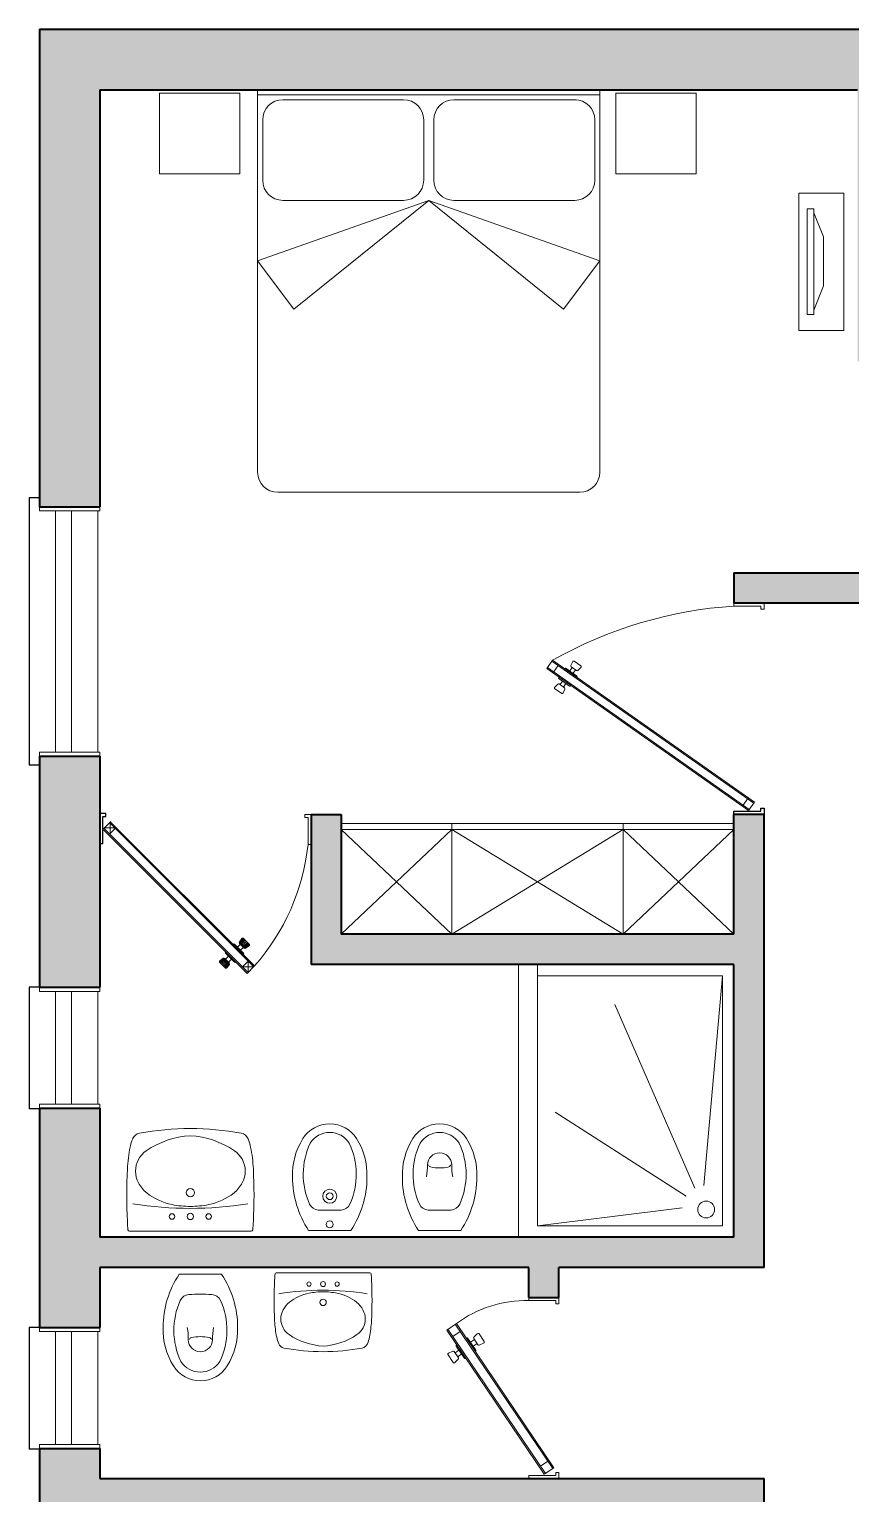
# Model space of a CAD drawing. Header units: inches. Extents: x 20.7 to 35, y 8 to 22.
# Drawn here: x 20.72 to 24.8, y 14.63 to 21.91 of the extents above; entities that cross this region are included whole.
import ezdxf

# ---------------------------------------------------------------- set-up
doc = ezdxf.new("R2010")
doc.units = ezdxf.units.IN
doc.header["$MEASUREMENT"] = 0
doc.layers.add('4', color=252, linetype='Continuous')
doc.layers.add('6', color=251, linetype='Continuous')
for name, color, linetype, lineweight in [('DOOR WINDOW 1 50', 251, 'Continuous', 9), ('FURNITURE D 1 50', 252, 'Continuous', 13), ('WALL 1 50', 250, 'Continuous', 40)]:
    doc.layers.add(name, color=color, linetype=linetype, lineweight=lineweight)

msp = doc.modelspace()

# ---------------------------------------------------------------- hatches: boundary and pattern name
at = {"layer": 'WALL 1 50'}
h = msp.add_hatch(color=256, dxfattribs=at)
h.dxf.hatch_style = 1
h.paths.add_polyline_path([(25.4196, 21.9096), (20.7696, 21.9096), (20.7696, 19.5378), (21.0696, 19.5378), (21.0696, 21.6096), (24.8349, 21.6096), (24.8349, 20.2596), (24.9849, 20.2596), (24.9849, 21.6096), (25.4196, 21.6096)])
h.paths.add_polyline_path([(28.5696, 21.9096), (26.7696, 21.9096), (26.7696, 21.6096), (27.5946, 21.6096), (27.5946, 18.7589), (27.4559, 18.7589), (27.4559, 18.6089), (27.8833, 18.6089), (27.8833, 18.7589), (27.7446, 18.7589), (27.7446, 21.6096), (28.5696, 21.6096)])
h.paths.add_polyline_path([(34.8696, 21.9096), (29.9196, 21.9096), (29.9196, 21.6096), (30.9696, 21.6096), (30.9696, 19.0596), (31.1196, 19.0596), (31.1196, 19.2096), (31.1196, 21.6096), (34.5696, 21.6096), (34.5696, 19.9437), (34.8696, 19.9437)])
h.paths.add_polyline_path([(29.7796, 18.7589), (29.7796, 19.0596), (29.9196, 19.0596), (29.9196, 19.2096), (29.6296, 19.2096), (29.6296, 18.7589), (29.0683, 18.7589), (29.0683, 18.6089), (29.6296, 18.6089), (29.6296, 18.2768), (29.7796, 18.2768)])
h.paths.add_polyline_path([(31.7196, 18.0096), (30.9696, 18.0096), (30.9696, 15.0096), (34.5696, 15.0096), (34.5696, 14.2937), (34.8696, 14.2937), (34.8696, 17.0601), (34.5696, 17.0601), (34.5696, 15.1596), (32.7696, 15.1596), (32.7696, 16.2096), (33.3696, 16.2096), (33.3696, 16.3596), (32.7696, 16.3596), (32.7696, 17.8596), (33.5196, 17.8596), (33.5196, 18.0096), (32.6196, 18.0096), (32.6196, 15.1609), (31.1196, 15.1609), (31.1196, 17.8596), (31.7196, 17.8596)])
h.paths.add_polyline_path([(34.8696, 18.4037), (34.5696, 18.4037), (34.5696, 17.7682), (34.8696, 17.7682)])
h.paths.add_polyline_path([(21.0696, 18.2978), (20.7696, 18.2978), (20.7696, 17.1502), (21.0696, 17.1502)])
h.paths.add_polyline_path([(21.0696, 16.5502), (20.7696, 16.5502), (20.7696, 15.9096), (20.7696, 15.4596), (21.0696, 15.4596), (21.0696, 15.759), (23.2011, 15.759), (23.2011, 15.609), (23.3511, 15.609), (23.3511, 15.759), (24.3696, 15.759), (24.3696, 15.9842), (24.3696, 18.0093), (24.2196, 18.0093), (24.2196, 17.4142), (22.2696, 17.4142), (22.2696, 18.0096), (22.1196, 18.0096), (22.1196, 17.2642), (24.2196, 17.2642), (24.2196, 15.909), (21.0696, 15.909)])
h.paths.add_polyline_path([(21.0696, 14.5596), (24.2196, 14.5596), (24.2196, 14.2662), (24.3696, 14.2662), (24.3696, 14.7096), (21.0696, 14.7096), (21.0696, 14.8596), (20.7696, 14.8596), (20.7696, 13.7859), (21.0696, 13.7859)])
h.paths.add_polyline_path([(21.0696, 12.2249), (20.7696, 12.2249), (20.7696, 8.5726), (22.4685, 8.5726), (22.4685, 8.8726), (21.0696, 8.8726)])
h.paths.add_polyline_path([(25.6196, 13.0596), (26.8128, 13.0596), (26.8128, 13.3596), (25.3196, 13.3596), (25.3196, 8.8726), (23.9208, 8.8726), (23.9208, 8.5726), (25.6196, 8.5726)])
h.paths.add_polyline_path([(30.0196, 13.3596), (28.5264, 13.357), (28.5264, 13.057), (29.7196, 13.0596), (29.7196, 10.7596), (31.5431, 10.7596), (31.5431, 11.0596), (30.0196, 11.0596)])
h.paths.add_polyline_path([(34.8696, 13.3537), (34.5696, 13.3537), (34.5696, 11.0596), (33.0461, 11.0596), (33.0461, 10.7596), (34.8696, 10.7596)])
h.paths.add_polyline_path([(29.7796, 16.1912), (29.6296, 16.1912), (29.6296, 15.6039), (28.8811, 15.6039), (28.8811, 15.4539), (29.7796, 15.4539)])
h.paths.add_polyline_path([(26.4582, 15.6039), (25.7096, 15.6039), (25.7096, 16.1912), (25.5596, 16.1912), (25.5596, 15.4539), (26.4582, 15.4539)])
h.paths.add_polyline_path([(25.7096, 19.2096), (24.2196, 19.2096), (24.2196, 19.0596), (25.5596, 19.0596), (25.5596, 18.2768), (25.7096, 18.2768), (25.7096, 18.6089), (26.271, 18.6089), (26.271, 18.7589), (25.7096, 18.7589)])
h.paths.add_polyline_path([(30.0196, 8.8726), (29.7196, 8.8726), (29.7196, 8.5726), (30.0196, 8.5726)])
h.paths.add_polyline_path([(34.8696, 8.8726), (34.5696, 8.8726), (34.5696, 8.5726), (34.8696, 8.5726)])

# ---------------------------------------------------------------- linework, layer by layer
at = {"layer": '4'}
for points in [[(21.0849, 17.8642), (21.0849, 17.9984), (21.1007, 17.9984), (21.1007, 18.0142), (21.0696, 18.0142), (21.0696, 17.8642)], [(24.2203, 18.0248), (24.3539, 18.0248), (24.3539, 18.0405), (24.3696, 18.0405), (24.3696, 18.0096), (24.2203, 18.0096)]]:
    msp.add_lwpolyline(points, close=True, dxfattribs=at)
at = {"layer": '6'}
for p, q in [((20.7696, 19.5825), (20.7196, 19.5825)), ((20.7196, 19.5825), (20.7196, 18.2532)), ((20.7696, 18.2532), (20.7196, 18.2532)), ((20.7696, 17.1507), (20.7196, 17.1507)), ((20.7196, 17.1507), (20.7196, 16.5463)), ((20.7696, 16.5463), (20.7196, 16.5463)), ((20.7696, 15.46), (20.7196, 15.46)), ((20.7196, 15.46), (20.7196, 14.8557)), ((20.7696, 14.8557), (20.7196, 14.8557))]:
    msp.add_line(p, q, dxfattribs=at)
at = {"layer": 'DOOR WINDOW 1 50'}
for p, q in [((20.8496, 19.5178), (20.8496, 18.3178)), ((20.9296, 19.5178), (20.9296, 18.3178)), ((21.0596, 19.5178), (21.0596, 18.3178)), ((24.2196, 19.0443), (24.2196, 19.0596)), ((24.2203, 19.0596), (24.3696, 19.0596)), ((24.3539, 19.0443), (24.2203, 19.0443)), ((24.3539, 19.0286), (24.3539, 19.0443)), ((24.3696, 19.0286), (24.3539, 19.0286)), ((24.3696, 19.0596), (24.3696, 19.0286)), ((23.3196, 18.7755), (23.2902, 18.7337)), ((24.319, 18.0653), (23.316, 18.7704)), ((24.3225, 18.0703), (23.3196, 18.7755)), ((23.4595, 18.7474), (23.4269, 18.7704)), ((24.2931, 18.0285), (23.2902, 18.7337)), ((24.2967, 18.0336), (23.2937, 18.7387)), ((23.3472, 18.7484), (23.3246, 18.7162)), ((23.3802, 18.7329), (23.3802, 18.7329)), ((23.4388, 18.698), (23.3875, 18.7341)), ((23.4166, 18.7392), (23.4046, 18.7221)), ((23.41, 18.7492), (23.4191, 18.7683)), ((23.4386, 18.7237), (23.4117, 18.7427)), ((23.4337, 18.7272), (23.4217, 18.7101)), ((23.4454, 18.7243), (23.4603, 18.7394)), ((23.345, 18.6569), (23.3301, 18.6418)), ((23.3635, 18.6108), (23.3309, 18.6338)), ((23.3503, 18.6904), (23.3503, 18.6904)), ((23.4029, 18.6471), (23.3516, 18.6831)), ((23.3787, 18.6385), (23.3518, 18.6575)), ((23.3567, 18.654), (23.3687, 18.6711)), ((23.3804, 18.632), (23.3713, 18.6129)), ((23.3738, 18.642), (23.3858, 18.6591)), ((23.4102, 18.6483), (23.4102, 18.6483)), ((23.4401, 18.6908), (23.4401, 18.6908)), ((24.2883, 18.0868), (24.266, 18.0552)), ((24.2931, 18.0285), (24.3225, 18.0703)), ((21.1255, 17.9742), (21.0887, 17.9374)), ((21.121, 17.9697), (21.121, 17.9139)), ((21.1255, 17.9696), (21.8389, 17.2563)), ((22.1196, 18.0096), (22.0885, 18.0096)), ((22.0885, 18.0096), (22.0885, 17.9938)), ((22.0885, 17.9938), (22.1043, 17.9938)), ((22.1043, 17.9938), (22.1043, 17.8596)), ((22.1196, 17.8596), (22.1196, 18.0096)), ((21.0887, 17.9328), (21.802, 17.2194)), ((21.0931, 17.9418), (21.149, 17.9418)), ((21.0931, 17.9372), (21.8065, 17.2239)), ((21.121, 17.9652), (21.8344, 17.2518)), ((21.149, 17.9418), (21.121, 17.9139)), ((22.1043, 17.8596), (22.1196, 17.8596)), ((21.7626, 17.3732), (21.7774, 17.3938)), ((21.7629, 17.3699), (21.7812, 17.3944)), ((21.7634, 17.375), (21.7758, 17.3923)), ((21.7651, 17.3672), (21.7847, 17.3921)), ((21.7681, 17.3642), (21.7885, 17.3883)), ((21.7838, 17.393), (21.8122, 17.3646)), ((21.6943, 17.3271), (21.6943, 17.3271)), ((21.6943, 17.3197), (21.7389, 17.2751)), ((21.7312, 17.364), (21.7312, 17.364)), ((21.7386, 17.364), (21.7831, 17.3194)), ((21.7683, 17.364), (21.7534, 17.3491)), ((21.764, 17.3682), (21.7874, 17.3448)), ((21.7831, 17.3491), (21.7683, 17.3342)), ((21.7714, 17.3608), (21.7927, 17.3841)), ((21.7757, 17.3565), (21.798, 17.3788)), ((21.7757, 17.3565), (21.798, 17.3788)), ((21.78, 17.3523), (21.8033, 17.3735)), ((21.7833, 17.3489), (21.8075, 17.3693)), ((21.7863, 17.3459), (21.8113, 17.3655)), ((21.789, 17.3437), (21.8136, 17.362)), ((21.7924, 17.3434), (21.813, 17.3582)), ((21.7942, 17.3443), (21.8115, 17.3566)), ((21.6884, 17.2954), (21.6639, 17.2771)), ((21.6851, 17.2956), (21.6645, 17.2808)), ((21.6653, 17.2745), (21.6936, 17.2461)), ((21.6833, 17.2948), (21.6659, 17.2824)), ((21.6911, 17.2932), (21.6662, 17.2736)), ((21.6941, 17.2902), (21.6699, 17.2698)), ((21.6975, 17.2868), (21.6741, 17.2656)), ((21.7017, 17.2826), (21.6795, 17.2603)), ((21.7017, 17.2826), (21.6795, 17.2603)), ((21.706, 17.2783), (21.6848, 17.2549)), ((21.7094, 17.2749), (21.689, 17.2507)), ((21.69, 17.2943), (21.7135, 17.2708)), ((21.7124, 17.2719), (21.6927, 17.247)), ((21.6943, 17.29), (21.7092, 17.3048)), ((21.7146, 17.2692), (21.6963, 17.2447)), ((21.7148, 17.2659), (21.7, 17.2453)), ((21.714, 17.2641), (21.7016, 17.2467)), ((21.7092, 17.2751), (21.724, 17.29)), ((21.7463, 17.2751), (21.7463, 17.2751)), ((21.8065, 17.2797), (21.7786, 17.2518)), ((21.8344, 17.2518), (21.7786, 17.2518)), ((21.7831, 17.312), (21.7831, 17.312)), ((21.8389, 17.2563), (21.802, 17.2194)), ((21.8065, 17.2239), (21.8065, 17.2797)), ((20.8496, 17.1302), (20.8496, 16.5702)), ((20.9296, 17.1302), (20.9296, 16.5702)), ((21.0596, 17.1302), (21.0596, 16.5702)), ((23.2011, 15.609), (23.2011, 15.5936)), ((23.2011, 15.5936), (23.3353, 15.5936)), ((23.3353, 15.5936), (23.3353, 15.5779)), ((23.3353, 15.5779), (23.3511, 15.5779)), ((23.3511, 15.5779), (23.3511, 15.609)), ((20.8496, 15.4396), (20.8496, 14.8796)), ((20.9296, 15.4396), (20.9296, 14.8796)), ((21.0596, 15.4396), (21.0596, 14.8796)), ((22.8415, 15.4802), (22.7936, 15.4478)), ((23.2779, 14.7311), (22.7936, 15.4478)), ((23.2837, 14.7351), (22.7994, 15.4518)), ((22.8603, 15.44), (22.8239, 15.4154)), ((23.32, 14.7596), (22.8357, 15.4763)), ((23.3258, 14.7635), (22.8415, 15.4802)), ((22.9281, 15.413), (22.9452, 15.4292)), ((22.9791, 15.3913), (22.9541, 15.4283)), ((22.8802, 15.3092), (22.841, 15.3672)), ((22.8905, 15.4077), (22.8905, 15.4077)), ((22.9378, 15.3481), (22.8986, 15.4061)), ((22.931, 15.3999), (22.9117, 15.3868)), ((22.9441, 15.3805), (22.9248, 15.3675)), ((22.9479, 15.375), (22.9273, 15.4055)), ((22.9551, 15.3729), (22.9767, 15.3828)), ((22.8247, 15.2871), (22.7998, 15.324)), ((22.8237, 15.3424), (22.8022, 15.3326)), ((22.8516, 15.3099), (22.831, 15.3404)), ((22.8507, 15.3024), (22.8336, 15.2861)), ((22.8347, 15.3348), (22.8541, 15.3479)), ((22.8478, 15.3155), (22.8671, 15.3285)), ((22.8883, 15.3076), (22.8883, 15.3076)), ((22.9363, 15.34), (22.9363, 15.34)), ((23.2955, 14.796), (23.2591, 14.7714)), ((23.2011, 14.7096), (23.2011, 14.7249)), ((23.2011, 14.7249), (23.3353, 14.7249)), ((23.3258, 14.7635), (23.2779, 14.7311)), ((23.3353, 14.7249), (23.3353, 14.7406)), ((23.3353, 14.7406), (23.3511, 14.7406)), ((23.3511, 14.7406), (23.3511, 14.7096))]:
    msp.add_line(p, q, dxfattribs=at)
for points in [[(21.0696, 19.5378), (20.7696, 19.5378), (20.7696, 19.5178), (21.0696, 19.5178)], [(21.0696, 18.3178), (20.7696, 18.3178), (20.7696, 18.2978), (21.0696, 18.2978)], [(21.0696, 17.1502), (20.7696, 17.1502), (20.7696, 17.1302), (21.0696, 17.1302)], [(21.0696, 16.5702), (20.7696, 16.5702), (20.7696, 16.5502), (21.0696, 16.5502)], [(21.0696, 15.4596), (20.7696, 15.4596), (20.7696, 15.4396), (21.0696, 15.4396)], [(21.0696, 14.8796), (20.7696, 14.8796), (20.7696, 14.8596), (21.0696, 14.8596)]]:
    msp.add_lwpolyline(points, close=True, dxfattribs=at)
for centre, radius, start, end in [((24.3607, 16.9307), 2.1183, 93.80123, 119.4395), ((23.4238, 18.7661), 0.00523, 54.89111, 154.35344), ((23.3844, 18.7299), 0.00523, 54.89111, 144.89111), ((23.4147, 18.747), 0.00523, 154.35344, 234.89111), ((23.4416, 18.728), 0.00523, 234.89111, 315.42879), ((23.4358, 18.6938), 0.00523, 324.89111, 54.89111), ((23.4565, 18.7431), 0.00523, 315.42879, 54.89111), ((23.3339, 18.6381), 0.00523, 135.42879, 234.89111), ((23.3488, 18.6532), 0.00523, 54.89111, 135.42879), ((23.3546, 18.6874), 0.00523, 144.89111, 234.89111), ((23.3757, 18.6342), 0.00523, 334.35344, 54.89111), ((23.406, 18.6513), 0.00523, 234.89111, 324.89111), ((23.3665, 18.6151), 0.00523, 234.89111, 334.35344), ((21.0188, 17.9771), 1.0918, 318.68375, 353.82197), ((21.7801, 17.3893), 0.00525, 45, 144.46232), ((21.698, 17.3234), 0.00525, 135, 225), ((21.7349, 17.3602), 0.00525, 45, 135), ((21.7677, 17.3719), 0.00525, 144.46232, 225), ((21.7794, 17.3157), 0.00525, 315, 45), ((21.7911, 17.3485), 0.00525, 225, 305.53768), ((21.8085, 17.3609), 0.00525, 305.53768, 45), ((21.669, 17.2782), 0.00525, 125.53768, 225), ((21.6863, 17.2905), 0.00525, 45, 125.53768), ((21.6974, 17.2498), 0.00525, 225, 324.46232), ((21.7097, 17.2671), 0.00525, 324.46232, 45), ((21.7426, 17.2788), 0.00525, 225, 315), ((23.1882, 15.0077), 0.5861, 88.74209, 126.26472), ((22.9493, 15.425), 0.00584, 34.0488, 133.51112), ((22.8458, 15.3705), 0.00584, 124.0488, 214.0488), ((22.8938, 15.4029), 0.00584, 34.0488, 124.0488), ((22.9321, 15.4087), 0.00584, 133.51112, 214.0488), ((22.9527, 15.3782), 0.00584, 214.0488, 294.58647), ((22.9742, 15.3881), 0.00584, 294.58647, 34.0488), ((22.8046, 15.3273), 0.00584, 114.58647, 214.0488), ((22.8261, 15.3371), 0.00584, 34.0488, 114.58647), ((22.8296, 15.2903), 0.00584, 214.0488, 313.51112), ((22.8467, 15.3066), 0.00584, 313.51112, 34.0488), ((22.885, 15.3125), 0.00584, 214.0488, 304.0488), ((22.933, 15.3449), 0.00584, 304.0488, 34.0488)]:
    msp.add_arc(centre, radius, start, end, dxfattribs=at)
at = {"layer": 'FURNITURE D 1 50'}
for p, q in [((21.8541, 21.6096), (21.8541, 19.7096)), ((21.8541, 21.6096), (23.5541, 21.6096)), ((23.5541, 21.6096), (23.5541, 19.7096)), ((21.8541, 21.5846), (23.5541, 21.5846)), ((21.9791, 21.5596), (22.5791, 21.5596)), ((23.4362, 21.5596), (22.8291, 21.5596)), ((21.8791, 21.4596), (21.8791, 21.1596)), ((22.6791, 21.1596), (22.6791, 21.4596)), ((22.7291, 21.4596), (22.7291, 21.1596)), ((23.5291, 21.4596), (23.5291, 21.1596)), ((21.8541, 20.7596), (22.7041, 21.0596)), ((21.9791, 21.0596), (22.5791, 21.0596)), ((22.0341, 20.5196), (22.7041, 21.0596)), ((23.5541, 20.7596), (22.7041, 21.0596)), ((23.3741, 20.5196), (22.7041, 21.0596)), ((22.8291, 21.0596), (23.4291, 21.0596)), ((24.7658, 21.0957), (24.5433, 21.0957)), ((24.5433, 21.0957), (24.5433, 20.4129)), ((24.7658, 20.4129), (24.7658, 21.0957)), ((24.5834, 20.4927), (24.5834, 21.0172)), ((24.5834, 21.0172), (24.6169, 21.0172)), ((24.6169, 21.0172), (24.6169, 20.4927)), ((24.665, 20.8778), (24.6169, 20.9984)), ((24.665, 20.8778), (24.665, 20.6349)), ((22.0341, 20.5196), (21.8541, 20.7596)), ((23.3741, 20.5196), (23.5541, 20.7596)), ((24.6169, 20.5144), (24.665, 20.6349)), ((24.6169, 20.4927), (24.5834, 20.4927)), ((24.5433, 20.4129), (24.7658, 20.4129)), ((21.9541, 19.6096), (23.4541, 19.6096)), ((22.2696, 17.9642), (24.2196, 17.9642)), ((22.2696, 17.9342), (24.2196, 17.9342)), ((22.2696, 17.9342), (22.8196, 17.4142)), ((22.8196, 17.9342), (22.2696, 17.4142)), ((22.8196, 17.9642), (22.8196, 17.4142)), ((22.8196, 17.4142), (23.6696, 17.9342)), ((23.6696, 17.4142), (22.8196, 17.9342)), ((23.6696, 17.9642), (23.6696, 17.4142)), ((23.6696, 17.9342), (24.2196, 17.4142)), ((24.2196, 17.9342), (23.6696, 17.4142)), ((23.15, 17.2642), (23.15, 15.909)), ((23.2436, 17.2642), (23.2436, 15.9655)), ((24.2196, 15.909), (24.2196, 17.2642)), ((24.1632, 17.2077), (23.2436, 17.2077)), ((24.0713, 16.1656), (24.1632, 17.2077)), ((24.1632, 15.9655), (24.1632, 17.2077)), ((24.0253, 16.1517), (23.6284, 17.0649)), ((23.9821, 16.112), (23.3319, 16.5298)), ((23.9628, 16.0551), (23.2436, 15.9655)), ((21.217, 15.9391), (21.8227, 15.9391)), ((22.3173, 15.9425), (22.1073, 15.9425)), ((22.8631, 15.9425), (22.6531, 15.9425)), ((23.2436, 15.9655), (24.1632, 15.9655)), ((21.6746, 15.7255), (21.4646, 15.7255)), ((22.412, 15.7321), (21.9461, 15.7321))]:
    msp.add_line(p, q, dxfattribs=at)
for points in [[(21.3661, 21.1919), (21.3661, 21.5919), (21.7661, 21.5919), (21.7661, 21.1919)], [(24.0329, 21.1919), (24.0329, 21.5919), (23.6329, 21.5919), (23.6329, 21.1919)]]:
    msp.add_lwpolyline(points, close=True, dxfattribs=at)
for points in [[(22.3173, 15.9425, 0.147653), (22.3973, 16.2075, 0.149877), (22.3458, 16.3987, 0.552856), (22.0788, 16.3987, 0.149877), (22.0273, 16.2075, 0.147653), (22.1073, 15.9425)], [(22.8631, 15.9425, 0.147653), (22.9431, 16.2075, 0.149877), (22.8916, 16.3987, 0.552856), (22.6246, 16.3987, 0.149877), (22.5731, 16.2075, 0.147653), (22.6531, 15.9425)], [(21.6746, 15.7255, -0.147653), (21.7546, 15.4605, -0.149877), (21.7031, 15.2693, -0.552856), (21.4361, 15.2693, -0.149877), (21.3846, 15.4605, -0.147653), (21.4646, 15.7255)]]:
    msp.add_lwpolyline(points, format="xyb", dxfattribs=at)
for centre, radius in [((21.5198, 16.1302), 0.0209), ((22.2123, 16.1125), 0.035), ((22.2123, 16.1125), 0.017), ((24.0823, 16.0463), 0.0418), ((21.4288, 16.0119), 0.0137), ((21.5198, 16.0119), 0.0159), ((21.6108, 16.0119), 0.0137), ((22.2123, 15.9725), 0.0175), ((22.109, 15.6761), 0.0105), ((22.179, 15.6761), 0.0123), ((22.249, 15.6761), 0.0105), ((22.179, 15.5851), 0.0161)]:
    msp.add_circle(centre, radius, dxfattribs=at)
for centre, radius, start, end in [((21.9791, 21.4596), 0.1, 90, 180), ((22.5791, 21.4596), 0.1, 0, 90), ((22.8291, 21.4596), 0.1, 90, 180), ((23.4291, 21.4596), 0.1, 0, 90), ((21.9791, 21.1596), 0.1, 180, 270), ((22.5791, 21.1596), 0.1, 270, 0), ((22.8291, 21.1596), 0.1, 180, 270), ((23.4291, 21.1596), 0.1, 270, 0), ((21.9541, 19.7096), 0.1, 180, 270), ((23.4541, 19.7096), 0.1, 270, 0), ((21.5198, 15.0837), 1.365, 79.31665, 100.68335), ((21.4435, 16.3109), 0.2275, 157.56264, 168.58748), ((21.2752, 16.3804), 0.0455, 100.68335, 157.56264), ((21.5447, 15.9808), 0.4327, 93.29141, 124.30864), ((21.495, 15.9808), 0.4327, 55.69136, 86.70859), ((21.7645, 16.3804), 0.0455, 22.43736, 79.31665), ((21.5962, 16.3109), 0.2275, 11.41252, 22.43736), ((22.4409, 16.2215), 0.3604, 154.64164, 204.26925), ((22.2123, 16.3149), 0.1146, 32.12747, 147.87256), ((21.9837, 16.2215), 0.3604, 335.73075, 25.35836), ((22.9867, 16.2215), 0.3604, 154.64164, 204.26925), ((22.7581, 16.3149), 0.1146, 32.12747, 147.87256), ((22.5295, 16.2215), 0.3604, 335.73075, 25.35836), ((21.9926, 16.2032), 0.7872, 168.8129, 176.69809), ((21.3701, 16.2367), 0.1229, 124.30864, 180), ((21.6696, 16.2367), 0.1229, 0, 55.69136), ((21.047, 16.2032), 0.7872, 3.30191, 11.1871), ((22.7581, 16.268), 0.06, 0, 180), ((23.9337, 16.1175), 2.73, 177.24875, 182.75125), ((21.3655, 16.2367), 0.1183, 180, 209.10168), ((21.6742, 16.2367), 0.1183, 330.89832, 0), ((19.106, 16.1175), 2.73, 357.24875, 2.75125), ((22.3356, 16.268), 0.3625, 350.47272, 0), ((22.716, 16.2709), 0.0132, 192.68038, 257.31962), ((22.7581, 16.458), 0.205, 257.31962, 282.68038), ((22.8002, 16.2709), 0.0132, 282.68038, 347.31962), ((23.1806, 16.268), 0.3625, 180, 189.52728), ((21.4113, 16.2573), 0.1683, 207.65433, 229.92634), ((21.6284, 16.2573), 0.1683, 310.07366, 332.34567), ((21.4909, 16.3742), 0.3094, 232.57974, 258.43191), ((21.5488, 16.3742), 0.3094, 281.56809, 307.42026), ((21.5198, 17.872), 1.82, 260.98014, 279.01986), ((21.5171, 16.4942), 0.4323, 258.21683, 270.36198), ((21.5226, 16.4942), 0.4323, 269.63802, 281.78317), ((22.1579, 16.0939), 0.05, 204.26925, 267.04644), ((22.2123, 17.1475), 1.105, 267.04644, 272.95354), ((22.2666, 16.0939), 0.05, 272.95356, 335.73075), ((22.7037, 16.0939), 0.05, 204.26925, 267.04644), ((22.7581, 17.1475), 1.105, 267.04644, 272.95354), ((22.8125, 16.0939), 0.05, 272.95356, 335.73075), ((21.9931, 16.0231), 0.7872, 182.67117, 185.64594), ((21.217, 15.9464), 0.00728, 185.64594, 270), ((21.8227, 15.9464), 0.00728, 270, 354.35406), ((21.0466, 16.0231), 0.7872, 354.35406, 357.32883), ((22.5431, 15.6675), 0.6055, 174.35406, 177.32883), ((21.9461, 15.7265), 0.0056, 90, 174.35406), ((22.412, 15.7265), 0.0056, 5.64594, 90), ((21.815, 15.6675), 0.6055, 2.67117, 5.64594), ((24.0358, 15.5949), 2.1, 177.24875, 182.75125), ((22.179, 14.2453), 1.4, 80.98014, 99.01986), ((20.3223, 15.5949), 2.1, 357.24875, 2.75125), ((21.7982, 15.4465), 0.3604, 155.73075, 205.35836), ((21.5152, 15.5741), 0.05, 92.95356, 155.73075), ((21.5696, 14.5205), 1.105, 87.04644, 92.95358), ((21.6239, 15.5741), 0.05, 24.26925, 87.04644), ((21.341, 15.4465), 0.3604, 334.64164, 24.26925), ((22.0955, 15.4873), 0.1295, 130.07366, 152.34567), ((22.1568, 15.3974), 0.238, 101.56809, 127.42026), ((22.1769, 15.3051), 0.3325, 89.63802, 101.78317), ((22.1811, 15.3051), 0.3325, 78.21683, 90.36198), ((22.2013, 15.3974), 0.238, 52.57974, 78.43191), ((22.2626, 15.4873), 0.1295, 27.65433, 49.92634), ((22.0603, 15.5032), 0.091, 150.89832, 180), ((22.0638, 15.5032), 0.0945, 180, 235.69136), ((22.2943, 15.5032), 0.0945, 304.30864, 0), ((22.2978, 15.5032), 0.091, 0, 29.10168), ((21.1471, 15.4), 0.3625, 0, 9.52728), ((21.9921, 15.4), 0.3625, 170.47272, 180), ((22.5427, 15.529), 0.6055, 183.30191, 191.1871), ((22.1981, 15.7), 0.3328, 235.69136, 266.70859), ((22.1599, 15.7), 0.3328, 273.29141, 304.30864), ((21.8153, 15.529), 0.6055, 348.8129, 356.69809), ((21.5696, 15.4), 0.06, 180, 0), ((21.5275, 15.3971), 0.0132, 102.68038, 167.31962), ((21.5696, 15.21), 0.205, 77.31962, 102.68038), ((21.6117, 15.3971), 0.0132, 12.68038, 77.31962), ((22.1203, 15.4461), 0.175, 191.41252, 202.43736), ((21.9909, 15.3927), 0.035, 202.43736, 259.31665), ((22.179, 16.3901), 1.05, 259.31665, 280.68335), ((22.3672, 15.3927), 0.035, 280.68335, 337.56264), ((22.2378, 15.4461), 0.175, 337.56264, 348.58748), ((21.5696, 15.3531), 0.1146, 212.12747, 327.87252)]:
    msp.add_arc(centre, radius, start, end, dxfattribs=at)
at = {"layer": 'WALL 1 50'}
for p, q in [((20.7696, 21.9096), (20.7696, 19.5378)), ((20.7696, 21.9096), (25.4196, 21.9096)), ((21.0696, 21.6096), (21.0696, 19.5378)), ((21.0696, 21.6096), (24.8349, 21.6096)), ((20.7696, 19.5378), (21.0696, 19.5378)), ((24.2196, 19.2096), (25.7096, 19.2096)), ((24.2196, 19.2096), (24.2196, 19.0596)), ((24.2196, 19.0596), (25.5596, 19.0596)), ((20.7696, 18.2978), (20.7696, 17.1502)), ((20.7696, 18.2978), (21.0696, 18.2978)), ((21.0696, 18.2978), (21.0696, 17.1502)), ((22.1196, 18.0096), (22.1196, 17.2642)), ((22.1196, 18.0096), (22.2696, 18.0096)), ((22.2696, 18.0096), (22.2696, 17.4142)), ((24.3696, 18.0093), (24.2196, 18.0093)), ((24.2196, 17.4142), (24.2196, 18.0093)), ((24.3696, 15.759), (24.3696, 18.0142)), ((24.2196, 17.4142), (22.2696, 17.4142)), ((24.2196, 17.2642), (22.1196, 17.2642)), ((24.2196, 15.909), (24.2196, 17.2642)), ((20.7696, 17.1502), (21.0696, 17.1502)), ((20.7696, 16.5502), (20.7696, 15.4596)), ((20.7696, 16.5502), (21.0696, 16.5502)), ((21.0696, 16.5502), (21.0696, 15.909)), ((24.2196, 15.909), (21.0696, 15.909)), ((21.0696, 15.759), (21.0696, 15.4596)), ((23.2011, 15.759), (21.0696, 15.759)), ((23.2011, 15.609), (23.2011, 15.759)), ((23.3511, 15.609), (23.3511, 15.759)), ((24.3696, 15.759), (23.3511, 15.759)), ((23.2011, 15.609), (23.3511, 15.609)), ((20.7696, 15.4596), (21.0696, 15.4596)), ((20.7696, 14.8596), (21.0696, 14.8596)), ((20.7696, 14.8596), (20.7696, 13.7859)), ((21.0696, 14.8596), (21.0696, 14.7096)), ((21.0696, 14.7096), (24.3696, 14.7096)), ((24.3696, 14.2662), (24.3696, 14.7096))]:
    msp.add_line(p, q, dxfattribs=at)

doc.saveas('drawing.dxf')
